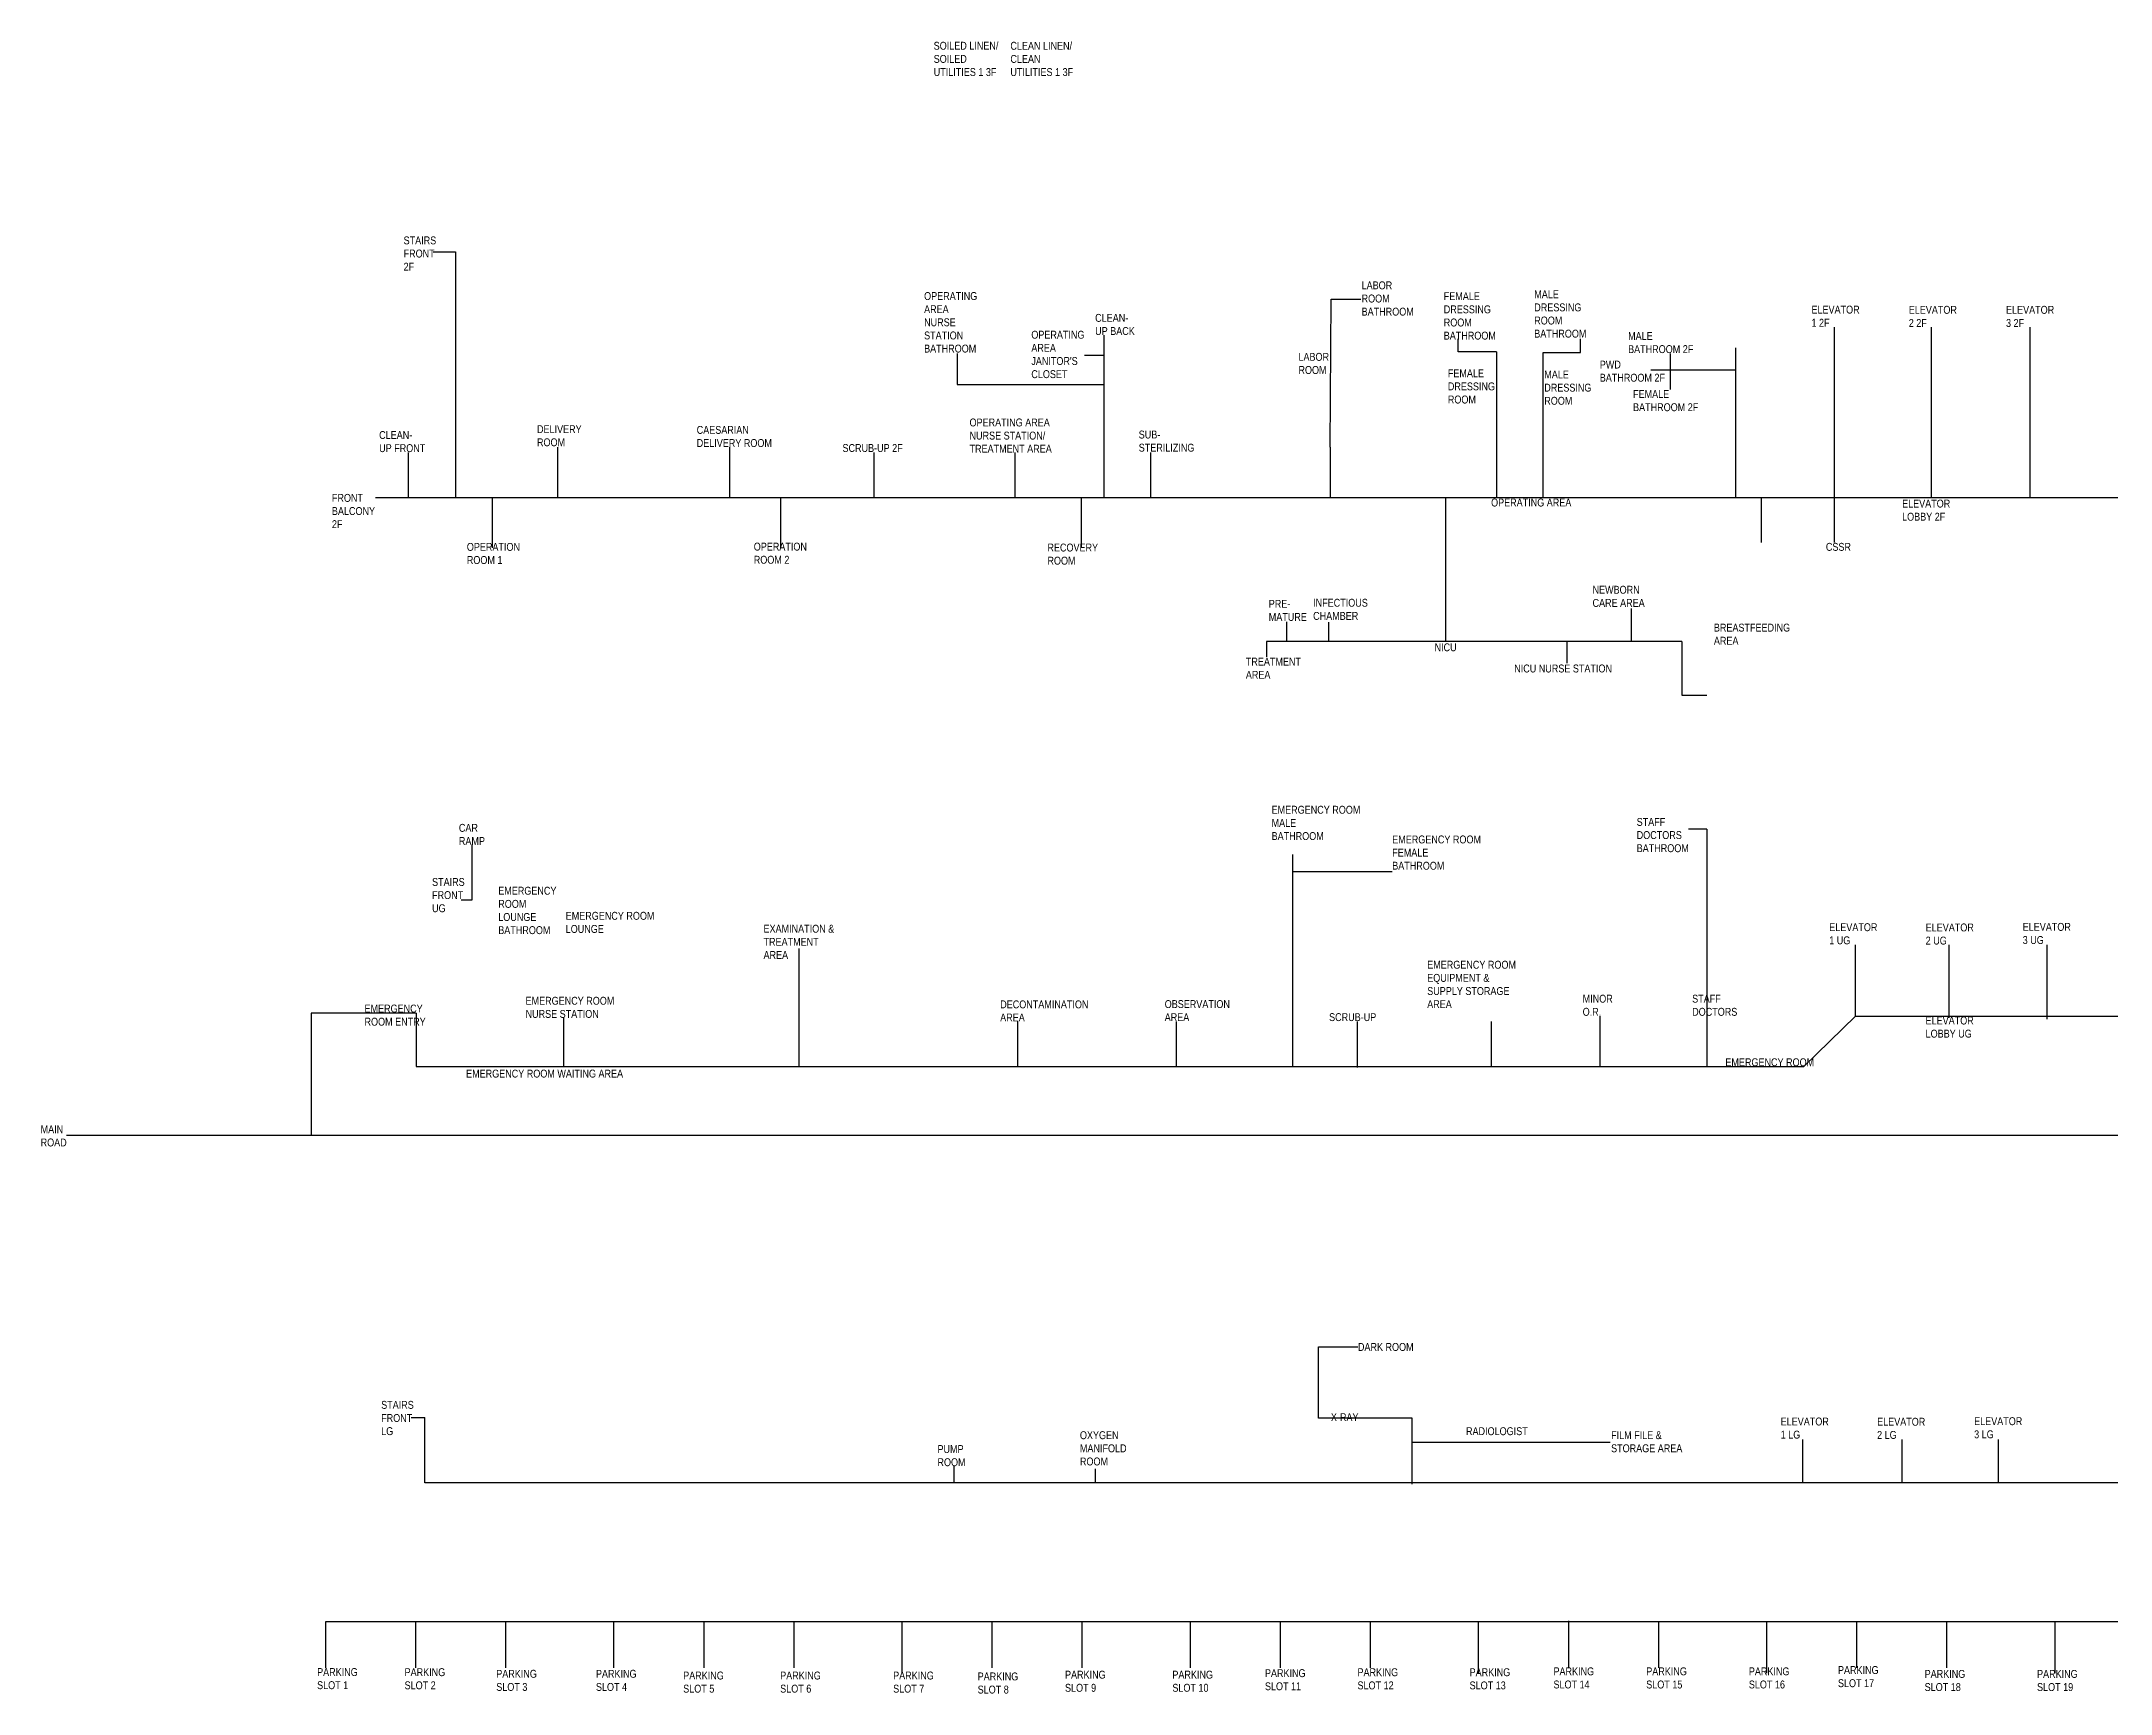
# Model space of a CAD drawing. Header units: millimetres. Extents: x 417242 to 532930, y -171835 to -75845.
# Drawn here: x 417242 to 474676, y -169085 to -123230 of the extents above; entities that cross this region are included whole.
import ezdxf

# ---------------------------------------------------------------- set-up
doc = ezdxf.new("R2010")
doc.units = ezdxf.units.MM
doc.header["$MEASUREMENT"] = 0
doc.layers.add('00_WAYFINDING_EDGES', color=220, linetype='Continuous')
doc.layers.add('00_WAYFINDING_NODES', color=220, linetype='Continuous')
doc.styles.add('175-20x30', font='ARIALN.TTF', dxfattribs={"height": 385})

msp = doc.modelspace()

# ---------------------------------------------------------------- linework, layer by layer
at = {"layer": '00_WAYFINDING_EDGES'}
for p, q in [((428732, -129068), (428732, -135888)), ((467005, -131159), (467005, -137138)), ((457626, -131849), (457626, -135888)), ((456216, -135888), (456216, -139882)), ((463469, -145094), (463469, -151686))]:
    msp.add_line(p, q, dxfattribs=at)
for points in [[(428115, -129068), (428732, -129068)], [(453016, -134488), (453038, -130386), (453866, -130386)], [(446732, -131388), (446732, -135888)], [(457626, -131849), (456570, -131849), (456570, -131488)], [(458927, -131860), (459961, -131860), (459961, -131488)], [(469698, -131159), (469698, -135890)], [(472436, -131159), (472436, -135890)], [(442665, -131888), (442665, -132754), (446732, -132754)], [(446191, -131938), (446732, -131938)], [(458927, -135888), (458927, -131860)], [(462452, -131888), (462452, -132888)], [(464266, -131738), (464266, -135888)], [(461916, -132347), (464266, -132347)], [(427431, -135888), (427431, -134638)], [(431578, -135888), (431578, -134488)], [(436341, -134488), (436341, -135888)], [(440345, -134638), (440345, -135888)], [(444267, -135888), (444267, -134638)], [(448026, -134638), (448026, -135888)], [(453016, -134488), (453016, -135888)], [(426516, -135888), (500777, -135888)], [(429766, -137288), (429766, -135888)], [(437766, -137288), (437766, -135888)], [(446116, -137263), (446116, -135888)], [(464974, -135888), (464974, -137138)], [(461375, -139882), (461375, -138966)], [(451815, -139882), (451815, -139343)], [(452976, -139882), (452976, -139347)], [(462775, -139882), (451245, -139882), (451245, -140307)], [(459584, -139882), (459584, -140488)], [(462775, -139882), (462775, -141378), (463466, -141378)], [(463469, -145094), (462961, -145094)], [(429203, -147051), (429203, -145526)], [(451976, -151685), (451976, -145796)], [(454736, -146276), (451976, -146276)], [(428894, -147051), (429203, -147051)], [(438274, -151688), (438274, -148406)], [(467593, -150290), (467593, -148305)], [(470186, -148305), (470186, -150326)], [(472908, -148305), (472908, -150367)], [(427641, -150199), (427641, -150199), (424732, -150199), (424732, -153584)], [(427641, -150199), (427641, -150199), (427641, -151684), (466161, -151684), (467593, -150282), (515486, -150284), (515474, -153584)], [(431741, -151694), (431741, -150334)], [(444336, -150434), (444336, -151702)], [(448736, -150434), (448736, -151692)], [(453763, -150434), (453763, -151708)], [(457484, -150434), (457484, -151703)], [(460499, -150284), (460499, -151686)], [(417942, -153584), (515474, -153584)], [(455291, -161441), (452692, -161441), (452692, -159463), (453784, -159463)], [(427507, -161421), (427887, -161421)], [(427887, -163239), (427887, -161421)], [(455291, -163269), (455291, -161441)], [(455283, -162103), (460784, -162103)], [(466121, -162037), (466121, -163239)], [(468885, -162037), (468885, -163239)], [(471555, -162037), (471555, -163239)], [(442571, -162766), (442571, -163239)], [(446487, -162843), (446487, -163239)], [(476851, -163239), (427887, -163239)], [(425134, -167088), (531137, -167088)], [(425134, -168366), (425134, -167088)], [(427634, -168366), (427634, -167088)], [(430134, -168366), (430134, -167088)], [(433134, -168366), (433134, -167088)], [(435634, -168366), (435634, -167088)], [(438134, -168366), (438134, -167088)], [(441134, -168516), (441134, -167088)], [(443634, -168366), (443634, -167088)], [(446134, -168366), (446134, -167072)], [(449134, -168366), (449134, -167088)], [(451634, -168366), (451634, -167088)], [(454134, -168366), (454134, -167088)], [(457134, -168516), (457134, -167088)], [(459634, -168366), (459634, -167068)], [(462134, -168366), (462134, -167088)], [(465134, -168516), (465134, -167088)], [(467634, -168366), (467634, -167088)], [(470134, -168366), (470134, -167088)], [(473134, -168516), (473134, -167088)]]:
    msp.add_lwpolyline(points, dxfattribs=at)

# ---------------------------------------------------------------- texts
at = {"layer": '00_WAYFINDING_NODES', "attachment_point": 1, "style": '175-20x30'}
for s, width, insert, char_height in [('{\\C5;SOILED LINEN/\\PSOILED UTILITIES 1 3F}', 1988.53, (442009, -123242), 218.75), ('{\\C5;CLEAN LINEN/\\PCLEAN UTILITIES 1 3F}', 1988.53, (444138, -123243), 218.75), ('{\\C5;STAIRS\\PFRONT\\P2F}', 821.27, (427296, -128644), 218.75), ('{\\C5;OPERATING AREA\\PNURSE\\PSTATION\\PBATHROOM}', 1465.48, (441743, -130188), 218.75), ('{\\C5;LABOR\\PROOM\\PBATHROOM}', 1465.48, (453886, -129892), 218.8), ('{\\C5;FEMALE\\PDRESSING\\PROOM\\PBATHROOM}', 1465.48, (456166, -130193), 218.75), ('{\\C5;MALE\\PDRESSING\\PROOM\\PBATHROOM}', 1311.03, (458678, -130138), 218.8), ('{\\C5;CLEAN-\\PUP BACK}', 1465.48, (446491, -130794), 218.75), ('{\\C5;ELEVATOR\\P1 2F}', 2336.1, (466373, -130565), 218.75), ('{\\C5;ELEVATOR\\P2 2F}', 2336.1, (469073, -130571), 218.75), ('{\\C5;ELEVATOR\\P3 2F}', 2336.1, (471773, -130571), 218.75), ("{\\C5;OPERATING\\PAREA\\PJANITOR'S\\PCLOSET}", 1465.48, (444719, -131262), 218.75), ('{\\C5;MALE\\PBATHROOM 2F}', 1959.45, (461283, -131297), 218.75), ('{\\C5;LABOR ROOM}', 1465.48, (452133, -131876), 218.75), ('{\\C5;PWD\\PBATHROOM 2F}', 2355.71, (460497, -132090), 218.75), ('{\\C5;FEMALE\\PDRESSING\\PROOM}', 1322.52, (456280, -132331), 218.75), ('{\\C5;MALE\\PDRESSING\\PROOM}', 1322.52, (458956, -132366), 218.8), ('{\\C5;FEMALE\\PBATHROOM 2F}', 2355.71, (461421, -132909), 218.75), ('{\\C5;OPERATING AREA\\PNURSE STATION/ TREATMENT AREA}', 2393.01, (443004, -133697), 218.75), ('{\\C5;CLEAN-\\PUP FRONT}', 2393.01, (426617, -134045), 218.75), ('{\\C5;DELIVERY\\PROOM}', 2393.01, (430998, -133883), 218.75), ('{\\C5;CAESARIAN\\PDELIVERY ROOM}', 3306.58, (435431, -133903), 218.75), ('{\\C5;SUB-\\PSTERILIZING}', 1465.48, (447700, -134032), 218.75), ('{\\C5;SCRUB-UP 2F}', 2393.01, (439478, -134406), 218.75), ('{\\C5;FRONT\\PBALCONY\\P2F}', 2393.01, (425306, -135790), 218.8), ('{\\C5;OPERATING AREA}', 2393.01, (457480, -135919), 218.75), ('{\\C5;ELEVATOR\\PLOBBY 2F}', 2336.1, (468888, -135948), 218.75), ('{\\C5;OPERATION \\PROOM 1}', 2393.01, (429051, -137150), 218.75), ('{\\C5;OPERATION \\PROOM 2}', 2393.01, (437015, -137143), 218.75), ('{\\C5;RECOVERY\\PROOM}', 2393.01, (445166, -137168), 218.75), ('{\\C5;CSSR}', 2393.01, (466773, -137149), 218.8), ('{\\C5;NEWBORN\\PCARE AREA}', 2393.01, (460296, -138340), 218.75), ('{\\C5;PRE-\\PMATURE}', 2393.01, (451309, -138729), 218.8), ('{\\C5;INFECTIOUS\\PCHAMBER}', 2393.01, (452541, -138701), 218.75), ('{\\C5;BREASTFEEDING AREA}', 2393.01, (463664, -139391), 218.75), ('{\\C5;NICU}', 2393.01, (455911, -139937), 218.8), ('{\\C5;TREATMENT\\PAREA}', 2393.01, (450673, -140335), 218.75), ('{\\C5;NICU NURSE STATION}', 2892.39, (458122, -140525), 218.75), ('{\\C5;EMERGENCY ROOM\\PMALE\\PBATHROOM}', 2336.1, (451388, -144446), 218.75), ('{\\C5;CAR\\PRAMP}', 821.27, (428830, -144948), 218.8), ('{\\C5;EMERGENCY ROOM\\PFEMALE\\PBATHROOM}', 2336.1, (454736, -145270), 218.75), ('{\\C5;STAFF\\PDOCTORS\\PBATHROOM}', 2336.1, (461521, -144783), 218.8), ('{\\C5;STAIRS\\PFRONT\\PUG}', 821.27, (428086, -146450), 218.75), ('{\\C5;EMERGENCY\\PROOM\\PLOUNGE\\PBATHROOM}', 2858.59, (429923, -146693), 218.75), ('{\\C5;EMERGENCY ROOM\\PLOUNGE}', 2858.59, (431795, -147389), 218.75), ('{\\C5;EXAMINATION &\\PTREATMENT\\PAREA}', 2336.1, (437286, -147747), 218.75), ('{\\C5;ELEVATOR\\P1 UG}', 2336.1, (466866, -147705), 218.75), ('{\\C5;ELEVATOR\\P2 UG}', 2336.1, (469543, -147712), 218.75), ('{\\C5;ELEVATOR\\P3 UG}', 2336.1, (472236, -147696), 218.75), ('{\\C5;EMERGENCY ROOM\\PEQUIPMENT & SUPPLY STORAGE\\PAREA}', 2336.1, (455707, -148747), 218.75), ('{\\C5;EMERGENCY ROOM\\PNURSE STATION}', 2858.59, (430681, -149747), 218.75), ('{\\C5;DECONTAMINATION\\PAREA}', 2336.1, (443855, -149847), 218.75), ('{\\C5;OBSERVATION\\PAREA}', 2336.1, (448421, -149839), 218.75), ('{\\C5;MINOR\\PO.R.}', 2336.1, (460022, -149689), 218.8), ('{\\C5;STAFF\\PDOCTORS}', 2336.1, (463061, -149689), 218.8), ('{\\C5;EMERGENCY ROOM ENTRY}', 2336.1, (426211, -149963), 218.75), ('{\\C5;SCRUB-UP}', 2336.1, (452984, -150201), 218.75), ('{\\C5;ELEVATOR\\PLOBBY UG}', 2336.1, (469540, -150295), 218.75), ('{\\C5;EMERGENCY ROOM}', 2336.1, (463983, -151454), 218.75), ('{\\C5;EMERGENCY ROOM WAITING AREA}', 4969.09, (429030, -151768), 218.75), ('{\\C5;MAIN\\PROAD}', 2336.1, (417221, -153315), 218.8), ('{\\C5;DARK ROOM}', 2336.1, (453784, -159355), 218.75), ('{\\C5;STAIRS\\PFRONT\\PLG}', 821.27, (426673, -160962), 218.75), ('{\\C5;X-RAY}', 2336.1, (453034, -161305), 218.75), ('{\\C5;OXYGEN\\PMANIFOLD\\PROOM}', 2336.1, (446068, -161804), 218.75), ('{\\C5;RADIOLOGIST}', 2336.1, (456784, -161693), 218.75), ('{\\C5;FILM FILE & STORAGE AREA}', 2336.1, (460811, -161803), 218.75), ('{\\C5;ELEVATOR\\P1 LG}', 2336.1, (465518, -161424), 218.75), ('{\\C5;ELEVATOR\\P2 LG}', 2336.1, (468195, -161431), 218.75), ('{\\C5;ELEVATOR\\P3 LG}', 2336.1, (470888, -161415), 218.75), ('{\\C5;PUMP\\PROOM}', 2336.1, (442114, -162189), 218.8), ('{\\C5;PARKING\\PSLOT 1}', 821.27, (424895, -168377), 218.75), ('{\\C5;PARKING\\PSLOT 2}', 1541.09, (427323, -168381), 218.75), ('{\\C5;PARKING\\PSLOT 3}', 1541.09, (429867, -168426), 218.75), ('{\\C5;PARKING\\PSLOT 4}', 1541.09, (432634, -168426), 218.75), ('{\\C5;PARKING\\PSLOT 5}', 1541.09, (435056, -168474), 218.75), ('{\\C5;PARKING\\PSLOT 6}', 1541.09, (437748, -168474), 218.75), ('{\\C5;PARKING\\PSLOT 7}', 1541.09, (440884, -168474), 218.75), ('{\\C5;PARKING\\PSLOT 8}', 1541.09, (443229, -168499), 218.75), ('{\\C5;PARKING\\PSLOT 9}', 1541.09, (445654, -168450), 218.75), ('{\\C5;PARKING\\PSLOT 10}', 1541.09, (448634, -168450), 218.75), ('{\\C5;PARKING\\PSLOT 11}', 1541.09, (451203, -168408), 218.75), ('{\\C5;PARKING\\PSLOT 12}', 1541.09, (453772, -168383), 218.75), ('{\\C5;PARKING\\PSLOT 13}', 1541.09, (456884, -168383), 218.75), ('{\\C5;PARKING\\PSLOT 14}', 1541.09, (459212, -168358), 218.75), ('{\\C5;PARKING\\PSLOT 15}', 1541.09, (461786, -168358), 218.75), ('{\\C5;PARKING\\PSLOT 16}', 1541.09, (464634, -168358), 218.75), ('{\\C5;PARKING\\PSLOT 17}', 1541.09, (467108, -168322), 218.75), ('{\\C5;PARKING\\PSLOT 18}', 1541.09, (469514, -168429), 218.75), ('{\\C5;PARKING\\PSLOT 19}', 1541.09, (472634, -168429), 218.75)]:
    msp.add_mtext_dynamic_manual_height_columns(s, width=width, gutter_width=3369, heights=[0], dxfattribs=dict(at, insert=insert, char_height=char_height))

doc.saveas('drawing.dxf')
